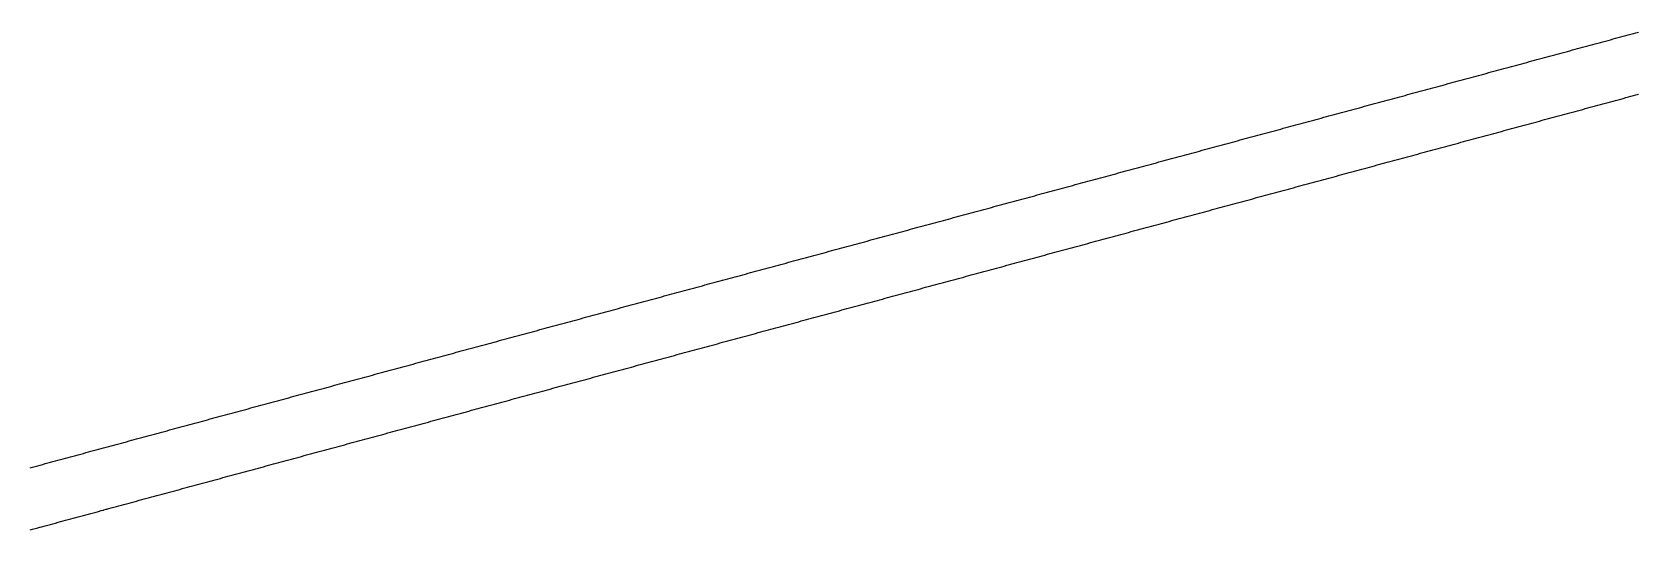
# Model space of a CAD drawing. Header units: inches. Extents: x 0 to 2523, y 0 to 1782.
# Drawn here: x 428.8 to 514.3, y 318.5 to 345 of the extents above; entities that cross this region are included whole.
import ezdxf

# ---------------------------------------------------------------- set-up
doc = ezdxf.new("R2010")
doc.units = ezdxf.units.IN
doc.header["$LTSCALE"] = 12
doc.header["$MEASUREMENT"] = 0
doc.layers.add('CA-ALGN-CNTL', color=2, linetype='Continuous')

msp = doc.modelspace()

# ---------------------------------------------------------------- linework, layer by layer
at = {"layer": 'CA-ALGN-CNTL'}
for points in [[(428.735, 321.761), (428.87, 321.798), (429.005, 321.834), (429.141, 321.871), (429.276, 321.907), (429.411, 321.944), (429.546, 321.981), (429.681, 322.017), (429.816, 322.054), (429.951, 322.09), (430.087, 322.127), (430.222, 322.163), (430.357, 322.2), (430.492, 322.237), (430.627, 322.273), (430.762, 322.31), (430.897, 322.346), (431.033, 322.383), (431.168, 322.42), (431.303, 322.456), (431.438, 322.493), (431.573, 322.529), (431.708, 322.566), (431.843, 322.602), (431.978, 322.639), (432.114, 322.676), (432.249, 322.712), (432.384, 322.749), (432.519, 322.785), (432.654, 322.822), (432.789, 322.859), (432.924, 322.895), (433.06, 322.932), (433.195, 322.968), (433.33, 323.005), (433.465, 323.041), (433.6, 323.078), (433.735, 323.115), (433.87, 323.151), (434.006, 323.188), (434.141, 323.224), (434.276, 323.261), (434.411, 323.297), (434.546, 323.334), (434.681, 323.371), (434.816, 323.407), (434.951, 323.444), (435.087, 323.48), (435.222, 323.517), (435.357, 323.554), (435.492, 323.59), (435.627, 323.627), (435.762, 323.663), (435.897, 323.7), (436.033, 323.736), (436.168, 323.773), (436.303, 323.81), (436.438, 323.846), (436.573, 323.883), (436.708, 323.919), (436.843, 323.956), (436.979, 323.993), (437.114, 324.029), (437.249, 324.066), (437.384, 324.102), (437.519, 324.139), (437.654, 324.175), (437.789, 324.212), (437.924, 324.249), (438.06, 324.285), (438.195, 324.322), (438.33, 324.358), (438.465, 324.395), (438.6, 324.432), (438.735, 324.468), (438.87, 324.505), (439.006, 324.541), (439.141, 324.578), (439.276, 324.614), (439.411, 324.651), (439.546, 324.688), (439.681, 324.724), (439.816, 324.761), (439.952, 324.797), (440.087, 324.834), (440.222, 324.871), (440.357, 324.907), (440.492, 324.944), (440.627, 324.98), (440.762, 325.017), (440.897, 325.053), (441.033, 325.09), (441.168, 325.127), (441.303, 325.163), (441.438, 325.2), (441.573, 325.236), (441.708, 325.273), (441.843, 325.309), (441.979, 325.346), (442.114, 325.383), (442.249, 325.419), (442.384, 325.456), (442.519, 325.492), (442.654, 325.529), (442.789, 325.566), (442.925, 325.602), (443.06, 325.639), (443.195, 325.675), (443.33, 325.712), (443.465, 325.748), (443.6, 325.785), (443.735, 325.822), (443.87, 325.858), (444.006, 325.895), (444.141, 325.931), (444.276, 325.968), (444.411, 326.005), (444.546, 326.041), (444.681, 326.078), (444.816, 326.114), (444.952, 326.151), (445.087, 326.187), (445.222, 326.224), (445.357, 326.261), (445.492, 326.297), (445.627, 326.334), (445.762, 326.37), (445.898, 326.407), (446.033, 326.444), (446.168, 326.48), (446.303, 326.517), (446.438, 326.553), (446.573, 326.59), (446.708, 326.626), (446.843, 326.663), (446.979, 326.7), (447.114, 326.736), (447.249, 326.773), (447.384, 326.809), (447.519, 326.846), (447.654, 326.883), (447.789, 326.919), (447.925, 326.956), (448.06, 326.992), (448.195, 327.029), (448.33, 327.065), (448.465, 327.102), (448.6, 327.139), (448.735, 327.175), (448.87, 327.212), (449.006, 327.248), (449.141, 327.285), (449.276, 327.322), (449.411, 327.358), (449.546, 327.395), (449.681, 327.431), (449.816, 327.468), (449.952, 327.504), (450.087, 327.541), (450.222, 327.578), (450.357, 327.614), (450.492, 327.651), (450.627, 327.687), (450.762, 327.724), (450.898, 327.76), (451.033, 327.797), (451.168, 327.834), (451.303, 327.87), (451.438, 327.907), (451.573, 327.943), (451.708, 327.98), (451.843, 328.017), (451.979, 328.053), (452.114, 328.09), (452.249, 328.126), (452.384, 328.163), (452.519, 328.199), (452.654, 328.236), (452.789, 328.273), (452.925, 328.309), (453.06, 328.346), (453.195, 328.382), (453.33, 328.419), (453.465, 328.456), (453.6, 328.492), (453.735, 328.529), (453.871, 328.565), (454.006, 328.602), (454.141, 328.638), (454.276, 328.675), (454.411, 328.712), (454.546, 328.748), (454.681, 328.785), (454.816, 328.821), (454.952, 328.858), (455.087, 328.895), (455.222, 328.931), (455.357, 328.968), (455.492, 329.004), (455.627, 329.041), (455.762, 329.077), (455.898, 329.114), (456.033, 329.151), (456.168, 329.187), (456.303, 329.224), (456.438, 329.26), (456.573, 329.297), (456.708, 329.334), (456.844, 329.37), (456.979, 329.407), (457.114, 329.443), (457.249, 329.48), (457.384, 329.516), (457.519, 329.553), (457.654, 329.59), (457.789, 329.626), (457.925, 329.663), (458.06, 329.699), (458.195, 329.736), (458.33, 329.772), (458.465, 329.809), (458.6, 329.846), (458.735, 329.882), (458.871, 329.919), (459.006, 329.955), (459.141, 329.992), (459.276, 330.029), (459.411, 330.065), (459.546, 330.102), (459.681, 330.138), (459.817, 330.175), (459.952, 330.211), (460.087, 330.248), (460.222, 330.285), (460.357, 330.321), (460.492, 330.358), (460.627, 330.394), (460.762, 330.431), (460.898, 330.468), (461.033, 330.504), (461.168, 330.541), (461.303, 330.577), (461.438, 330.614), (461.573, 330.65), (461.708, 330.687), (461.844, 330.724), (461.979, 330.76), (462.114, 330.797), (462.249, 330.833), (462.384, 330.87), (462.519, 330.907), (462.654, 330.943), (462.79, 330.98), (462.925, 331.016), (463.06, 331.053), (463.195, 331.089), (463.33, 331.126), (463.465, 331.163), (463.6, 331.199), (463.735, 331.236), (463.871, 331.272), (464.006, 331.309), (464.141, 331.346), (464.276, 331.382), (464.411, 331.419), (464.546, 331.455), (464.681, 331.492), (464.817, 331.528), (464.952, 331.565), (465.087, 331.602), (465.222, 331.638), (465.357, 331.675), (465.492, 331.711), (465.627, 331.748), (465.763, 331.784), (465.898, 331.821), (466.033, 331.858), (466.168, 331.894), (466.303, 331.931), (466.438, 331.967), (466.573, 332.004), (466.708, 332.041), (466.844, 332.077), (466.979, 332.114), (467.114, 332.15), (467.249, 332.187), (467.384, 332.223), (467.519, 332.26), (467.654, 332.297), (467.79, 332.333), (467.925, 332.37), (468.06, 332.406), (468.195, 332.443), (468.33, 332.48), (468.465, 332.516), (468.6, 332.553), (468.736, 332.589), (468.871, 332.626), (469.006, 332.662), (469.141, 332.699), (469.276, 332.736), (469.411, 332.772), (469.546, 332.809), (469.681, 332.845), (469.817, 332.882), (469.952, 332.919), (470.087, 332.955), (470.222, 332.992), (470.357, 333.028), (470.492, 333.065), (470.627, 333.101), (470.763, 333.138), (470.898, 333.175), (471.033, 333.211), (471.168, 333.248), (471.303, 333.284), (471.438, 333.321), (471.573, 333.358), (471.708, 333.394), (471.844, 333.431), (471.979, 333.467), (472.114, 333.504), (472.249, 333.54), (472.384, 333.577), (472.519, 333.614), (472.654, 333.65), (472.79, 333.687), (472.925, 333.723), (473.06, 333.76), (473.195, 333.797), (473.33, 333.833), (473.465, 333.87), (473.6, 333.906), (473.736, 333.943), (473.871, 333.979), (474.006, 334.016), (474.141, 334.053), (474.276, 334.089), (474.411, 334.126), (474.546, 334.162), (474.681, 334.199), (474.817, 334.235), (474.952, 334.272), (475.087, 334.309), (475.222, 334.345), (475.357, 334.382), (475.492, 334.418), (475.627, 334.455), (475.763, 334.492), (475.898, 334.528), (476.033, 334.565), (476.168, 334.601), (476.303, 334.638), (476.438, 334.674), (476.573, 334.711), (476.709, 334.748), (476.844, 334.784), (476.979, 334.821), (477.114, 334.857), (477.249, 334.894), (477.384, 334.931), (477.519, 334.967), (477.654, 335.004), (477.79, 335.04), (477.925, 335.077), (478.06, 335.113), (478.195, 335.15), (478.33, 335.187), (478.465, 335.223), (478.6, 335.26), (478.736, 335.296), (478.871, 335.333), (479.006, 335.37), (479.141, 335.406), (479.276, 335.443), (479.411, 335.479), (479.546, 335.516), (479.682, 335.552), (479.817, 335.589), (479.952, 335.626), (480.087, 335.662), (480.222, 335.699), (480.357, 335.735), (480.492, 335.772), (480.627, 335.809), (480.763, 335.845), (480.898, 335.882), (481.033, 335.918), (481.168, 335.955), (481.303, 335.991), (481.438, 336.028), (481.573, 336.065), (481.709, 336.101), (481.844, 336.138), (481.979, 336.174), (482.114, 336.211), (482.249, 336.247), (482.384, 336.284), (482.519, 336.321), (482.655, 336.357), (482.79, 336.394), (482.925, 336.43), (483.06, 336.467), (483.195, 336.504), (483.33, 336.54), (483.465, 336.577), (483.6, 336.613), (483.736, 336.65), (483.871, 336.686), (484.006, 336.723), (484.141, 336.76), (484.276, 336.796), (484.411, 336.833), (484.546, 336.869), (484.682, 336.906), (484.817, 336.943), (484.952, 336.979), (485.087, 337.016), (485.222, 337.052), (485.357, 337.089), (485.492, 337.125), (485.628, 337.162), (485.763, 337.199), (485.898, 337.235), (486.033, 337.272), (486.168, 337.308), (486.303, 337.345), (486.438, 337.382), (486.573, 337.418), (486.709, 337.455), (486.844, 337.491), (486.979, 337.528), (487.114, 337.564), (487.249, 337.601), (487.384, 337.638), (487.519, 337.674), (487.655, 337.711), (487.79, 337.747), (487.925, 337.784), (488.06, 337.821), (488.195, 337.857), (488.33, 337.894), (488.465, 337.93), (488.601, 337.967), (488.736, 338.003), (488.871, 338.04), (489.006, 338.077), (489.141, 338.113), (489.276, 338.15), (489.411, 338.186), (489.546, 338.223), (489.682, 338.259), (489.817, 338.296), (489.952, 338.333), (490.087, 338.369), (490.222, 338.406), (490.357, 338.442), (490.492, 338.479), (490.628, 338.516), (490.763, 338.552), (490.898, 338.589), (491.033, 338.625), (491.168, 338.662), (491.303, 338.698), (491.438, 338.735), (491.574, 338.772), (491.709, 338.808), (491.844, 338.845), (491.979, 338.881), (492.114, 338.918), (492.249, 338.955), (492.384, 338.991), (492.519, 339.028), (492.655, 339.064), (492.79, 339.101), (492.925, 339.137), (493.06, 339.174), (493.195, 339.211), (493.33, 339.247), (493.465, 339.284), (493.601, 339.32), (493.736, 339.357), (493.871, 339.394), (494.006, 339.43), (494.141, 339.467), (494.276, 339.503), (494.411, 339.54), (494.546, 339.576), (494.682, 339.613), (494.817, 339.65), (494.952, 339.686), (495.087, 339.723), (495.222, 339.759), (495.357, 339.796), (495.492, 339.833), (495.628, 339.869), (495.763, 339.906), (495.898, 339.942), (496.033, 339.979), (496.168, 340.015), (496.303, 340.052), (496.438, 340.089), (496.574, 340.125), (496.709, 340.162), (496.844, 340.198), (496.979, 340.235), (497.114, 340.272), (497.249, 340.308), (497.384, 340.345), (497.519, 340.381), (497.655, 340.418), (497.79, 340.454), (497.925, 340.491), (498.06, 340.528), (498.195, 340.564), (498.33, 340.601), (498.465, 340.637), (498.601, 340.674), (498.736, 340.71), (498.871, 340.747), (499.006, 340.784), (499.141, 340.82), (499.276, 340.857), (499.411, 340.893), (499.547, 340.93), (499.682, 340.967), (499.817, 341.003), (499.952, 341.04), (500.087, 341.076), (500.222, 341.113), (500.357, 341.149), (500.492, 341.186), (500.628, 341.223), (500.763, 341.259), (500.898, 341.296), (501.033, 341.332), (501.168, 341.369), (501.303, 341.406), (501.438, 341.442), (501.574, 341.479), (501.709, 341.515), (501.844, 341.552), (501.979, 341.588), (502.114, 341.625), (502.249, 341.662), (502.384, 341.698), (502.52, 341.735), (502.655, 341.771), (502.79, 341.808), (502.925, 341.845), (503.06, 341.881), (503.195, 341.918), (503.33, 341.954), (503.465, 341.991), (503.601, 342.027), (503.736, 342.064), (503.871, 342.101), (504.006, 342.137), (504.141, 342.174), (504.276, 342.21), (504.411, 342.247), (504.547, 342.284), (504.682, 342.32), (504.817, 342.357), (504.952, 342.393), (505.087, 342.43), (505.222, 342.466), (505.357, 342.503), (505.493, 342.54), (505.628, 342.576), (505.763, 342.613), (505.898, 342.649), (506.033, 342.686), (506.168, 342.722), (506.303, 342.759), (506.438, 342.796), (506.574, 342.832), (506.709, 342.869), (506.844, 342.905), (506.979, 342.942), (507.114, 342.979), (507.249, 343.015), (507.384, 343.052), (507.52, 343.088), (507.655, 343.125), (507.79, 343.161), (507.925, 343.198), (508.06, 343.235), (508.195, 343.271), (508.33, 343.308), (508.466, 343.344), (508.601, 343.381), (508.736, 343.418), (508.871, 343.454), (509.006, 343.491), (509.141, 343.527), (509.276, 343.564), (509.411, 343.6), (509.547, 343.637), (509.682, 343.674), (509.817, 343.71), (509.952, 343.747), (510.087, 343.783), (510.222, 343.82), (510.357, 343.857), (510.493, 343.893), (510.628, 343.93), (510.763, 343.966), (510.898, 344.003), (511.033, 344.039), (511.168, 344.076), (511.303, 344.113), (511.439, 344.149), (511.574, 344.186), (511.709, 344.222), (511.844, 344.259), (511.979, 344.296), (512.114, 344.332), (512.249, 344.369), (512.384, 344.405), (512.52, 344.442), (512.655, 344.478), (512.79, 344.515), (512.925, 344.552), (513.06, 344.588), (513.195, 344.625), (513.33, 344.661), (513.466, 344.698), (513.601, 344.734), (513.736, 344.771), (513.871, 344.808), (514.006, 344.844), (514.141, 344.881), (514.276, 344.917), (514.412, 344.954)], [(428.737, 318.455), (428.872, 318.491), (429.008, 318.528), (429.143, 318.564), (429.258, 318.596), (429.278, 318.601), (429.413, 318.638), (429.548, 318.674), (429.683, 318.711), (429.818, 318.747), (429.953, 318.784), (430.089, 318.821), (430.224, 318.857), (430.359, 318.894), (430.494, 318.93), (430.629, 318.967), (430.764, 319.003), (430.899, 319.04), (431.035, 319.077), (431.17, 319.113), (431.305, 319.15), (431.44, 319.186), (431.575, 319.223), (431.71, 319.26), (431.845, 319.296), (431.98, 319.333), (432.116, 319.369), (432.251, 319.406), (432.386, 319.442), (432.521, 319.479), (432.643, 319.512), (432.656, 319.516), (432.791, 319.552), (432.832, 319.563), (432.926, 319.589), (433.062, 319.625), (433.197, 319.662), (433.332, 319.698), (433.332, 319.698), (433.467, 319.735), (433.602, 319.772), (433.737, 319.808), (433.872, 319.845), (434.008, 319.881), (434.143, 319.918), (434.278, 319.955), (434.413, 319.991), (434.548, 320.028), (434.683, 320.064), (434.818, 320.101), (434.953, 320.137), (435.089, 320.174), (435.224, 320.211), (435.359, 320.247), (435.494, 320.284), (435.629, 320.32), (435.764, 320.357), (435.899, 320.394), (436.035, 320.43), (436.17, 320.467), (436.305, 320.503), (436.44, 320.54), (436.575, 320.576), (436.71, 320.613), (436.845, 320.65), (436.981, 320.686), (437.116, 320.723), (437.251, 320.759), (437.386, 320.796), (437.521, 320.833), (437.656, 320.869), (437.791, 320.906), (437.926, 320.942), (438.062, 320.979), (438.197, 321.015), (438.332, 321.052), (438.467, 321.089), (438.602, 321.125), (438.737, 321.162), (438.872, 321.198), (439.008, 321.235), (439.143, 321.272), (439.278, 321.308), (439.413, 321.345), (439.548, 321.381), (439.683, 321.418), (439.818, 321.454), (439.954, 321.491), (440.089, 321.528), (440.224, 321.564), (440.359, 321.601), (440.494, 321.637), (440.629, 321.674), (440.764, 321.71), (440.899, 321.747), (441.035, 321.784), (441.17, 321.82), (441.305, 321.857), (441.44, 321.893), (441.575, 321.93), (441.71, 321.967), (441.845, 322.003), (441.981, 322.04), (442.116, 322.076), (442.251, 322.113), (442.386, 322.149), (442.521, 322.186), (442.656, 322.223), (442.791, 322.259), (442.927, 322.296), (443.062, 322.332), (443.197, 322.369), (443.332, 322.406), (443.467, 322.442), (443.602, 322.479), (443.737, 322.515), (443.872, 322.552), (444.008, 322.588), (444.143, 322.625), (444.278, 322.662), (444.413, 322.698), (444.548, 322.735), (444.683, 322.771), (444.818, 322.808), (444.954, 322.845), (445.089, 322.881), (445.224, 322.918), (445.359, 322.954), (445.494, 322.991), (445.629, 323.027), (445.764, 323.064), (445.9, 323.101), (446.035, 323.137), (446.17, 323.174), (446.305, 323.21), (446.44, 323.247), (446.575, 323.284), (446.71, 323.32), (446.845, 323.357), (446.981, 323.393), (447.116, 323.43), (447.251, 323.466), (447.386, 323.503), (447.521, 323.54), (447.656, 323.576), (447.791, 323.613), (447.927, 323.649), (448.062, 323.686), (448.197, 323.723), (448.332, 323.759), (448.467, 323.796), (448.602, 323.832), (448.737, 323.869), (448.873, 323.905), (449.008, 323.942), (449.143, 323.979), (449.278, 324.015), (449.413, 324.052), (449.548, 324.088), (449.683, 324.125), (449.818, 324.161), (449.954, 324.198), (450.089, 324.235), (450.224, 324.271), (450.359, 324.308), (450.494, 324.344), (450.629, 324.381), (450.764, 324.418), (450.9, 324.454), (451.035, 324.491), (451.17, 324.527), (451.305, 324.564), (451.44, 324.6), (451.575, 324.637), (451.71, 324.674), (451.846, 324.71), (451.981, 324.747), (452.116, 324.783), (452.251, 324.82), (452.386, 324.857), (452.521, 324.893), (452.656, 324.93), (452.791, 324.966), (452.927, 325.003), (453.062, 325.039), (453.197, 325.076), (453.332, 325.113), (453.467, 325.149), (453.602, 325.186), (453.737, 325.222), (453.873, 325.259), (454.008, 325.296), (454.143, 325.332), (454.278, 325.369), (454.413, 325.405), (454.548, 325.442), (454.683, 325.478), (454.818, 325.515), (454.954, 325.552), (455.089, 325.588), (455.224, 325.625), (455.359, 325.661), (455.494, 325.698), (455.629, 325.735), (455.764, 325.771), (455.9, 325.808), (456.035, 325.844), (456.17, 325.881), (456.305, 325.917), (456.44, 325.954), (456.575, 325.991), (456.71, 326.027), (456.846, 326.064), (456.981, 326.1), (457.116, 326.137), (457.251, 326.173), (457.386, 326.21), (457.521, 326.247), (457.656, 326.283), (457.791, 326.32), (457.927, 326.356), (458.062, 326.393), (458.197, 326.43), (458.332, 326.466), (458.467, 326.503), (458.602, 326.539), (458.737, 326.576), (458.873, 326.612), (459.008, 326.649), (459.143, 326.686), (459.278, 326.722), (459.413, 326.759), (459.548, 326.795), (459.683, 326.832), (459.819, 326.869), (459.954, 326.905), (460.089, 326.942), (460.224, 326.978), (460.359, 327.015), (460.494, 327.051), (460.629, 327.088), (460.764, 327.125), (460.9, 327.161), (461.035, 327.198), (461.17, 327.234), (461.305, 327.271), (461.44, 327.308), (461.575, 327.344), (461.71, 327.381), (461.846, 327.417), (461.981, 327.454), (462.116, 327.49), (462.251, 327.527), (462.386, 327.564), (462.521, 327.6), (462.656, 327.637), (462.792, 327.673), (462.927, 327.71), (463.062, 327.747), (463.197, 327.783), (463.332, 327.82), (463.467, 327.856), (463.602, 327.893), (463.737, 327.929), (463.873, 327.966), (464.008, 328.003), (464.143, 328.039), (464.278, 328.076), (464.413, 328.112), (464.548, 328.149), (464.683, 328.185), (464.819, 328.222), (464.954, 328.259), (465.089, 328.295), (465.224, 328.332), (465.359, 328.368), (465.494, 328.405), (465.629, 328.442), (465.765, 328.478), (465.9, 328.515), (466.035, 328.551), (466.17, 328.588), (466.305, 328.624), (466.44, 328.661), (466.575, 328.698), (466.71, 328.734), (466.846, 328.771), (466.981, 328.807), (467.116, 328.844), (467.251, 328.881), (467.386, 328.917), (467.521, 328.954), (467.656, 328.99), (467.792, 329.027), (467.927, 329.063), (468.062, 329.1), (468.197, 329.137), (468.332, 329.173), (468.467, 329.21), (468.602, 329.246), (468.738, 329.283), (468.873, 329.32), (469.008, 329.356), (469.143, 329.393), (469.278, 329.429), (469.413, 329.466), (469.548, 329.502), (469.683, 329.539), (469.819, 329.576), (469.954, 329.612), (470.089, 329.649), (470.224, 329.685), (470.359, 329.722), (470.494, 329.759), (470.629, 329.795), (470.765, 329.832), (470.9, 329.868), (471.035, 329.905), (471.17, 329.941), (471.305, 329.978), (471.44, 330.015), (471.575, 330.051), (471.711, 330.088), (471.846, 330.124), (471.981, 330.161), (472.116, 330.198), (472.251, 330.234), (472.386, 330.271), (472.521, 330.307), (472.656, 330.344), (472.792, 330.38), (472.927, 330.417), (473.062, 330.454), (473.197, 330.49), (473.332, 330.527), (473.467, 330.563), (473.602, 330.6), (473.738, 330.636), (473.873, 330.673), (474.008, 330.71), (474.143, 330.746), (474.278, 330.783), (474.413, 330.819), (474.548, 330.856), (474.684, 330.893), (474.819, 330.929), (474.954, 330.966), (475.089, 331.002), (475.224, 331.039), (475.359, 331.075), (475.427, 331.094), (475.494, 331.112), (475.629, 331.149), (475.765, 331.185), (475.9, 331.222), (476.035, 331.258), (476.17, 331.295), (476.305, 331.332), (476.44, 331.368), (476.575, 331.405), (476.711, 331.441), (476.846, 331.478), (476.981, 331.514), (477.116, 331.551), (477.251, 331.588), (477.386, 331.624), (477.521, 331.661), (477.656, 331.697), (477.792, 331.734), (477.927, 331.771), (478.062, 331.807), (478.197, 331.844), (478.332, 331.88), (478.467, 331.917), (478.602, 331.953), (478.738, 331.99), (478.873, 332.027), (479.008, 332.063), (479.143, 332.1), (479.278, 332.136), (479.413, 332.173), (479.548, 332.21), (479.684, 332.246), (479.819, 332.283), (479.954, 332.319), (480.089, 332.356), (480.224, 332.392), (480.359, 332.429), (480.494, 332.466), (480.629, 332.502), (480.765, 332.539), (480.9, 332.575), (481.035, 332.612), (481.17, 332.648), (481.305, 332.685), (481.44, 332.722), (481.575, 332.758), (481.711, 332.795), (481.846, 332.831), (481.981, 332.868), (482.116, 332.905), (482.251, 332.941), (482.386, 332.978), (482.521, 333.014), (482.657, 333.051), (482.792, 333.087), (482.927, 333.124), (483.062, 333.161), (483.197, 333.197), (483.332, 333.234), (483.467, 333.27), (483.602, 333.307), (483.738, 333.344), (483.873, 333.38), (484.008, 333.417), (484.143, 333.453), (484.278, 333.49), (484.413, 333.526), (484.548, 333.563), (484.684, 333.6), (484.819, 333.636), (484.954, 333.673), (485.089, 333.709), (485.224, 333.746), (485.359, 333.783), (485.494, 333.819), (485.63, 333.856), (485.765, 333.892), (485.9, 333.929), (486.035, 333.965), (486.17, 334.002), (486.305, 334.039), (486.44, 334.075), (486.575, 334.112), (486.711, 334.148), (486.846, 334.185), (486.981, 334.222), (487.116, 334.258), (487.251, 334.295), (487.386, 334.331), (487.521, 334.368), (487.657, 334.404), (487.792, 334.441), (487.927, 334.478), (488.062, 334.514), (488.197, 334.551), (488.332, 334.587), (488.467, 334.624), (488.603, 334.66), (488.738, 334.697), (488.873, 334.734), (489.008, 334.77), (489.143, 334.807), (489.278, 334.843), (489.413, 334.88), (489.548, 334.917), (489.684, 334.953), (489.819, 334.99), (489.954, 335.026), (490.089, 335.063), (490.224, 335.099), (490.359, 335.136), (490.494, 335.173), (490.63, 335.209), (490.765, 335.246), (490.9, 335.282), (491.035, 335.319), (491.17, 335.356), (491.305, 335.392), (491.44, 335.429), (491.576, 335.465), (491.711, 335.502), (491.846, 335.538), (491.981, 335.575), (492.116, 335.612), (492.251, 335.648), (492.386, 335.685), (492.521, 335.721), (492.657, 335.758), (492.792, 335.795), (492.927, 335.831), (493.062, 335.868), (493.197, 335.904), (493.332, 335.941), (493.467, 335.977), (493.603, 336.014), (493.738, 336.051), (493.873, 336.087), (494.008, 336.124), (494.143, 336.16), (494.278, 336.197), (494.413, 336.234), (494.549, 336.27), (494.684, 336.307), (494.819, 336.343), (494.954, 336.38), (495.089, 336.416), (495.224, 336.453), (495.359, 336.49), (495.494, 336.526), (495.63, 336.563), (495.765, 336.599), (495.9, 336.636), (496.035, 336.673), (496.17, 336.709), (496.305, 336.746), (496.44, 336.782), (496.576, 336.819), (496.711, 336.855), (496.846, 336.892), (496.981, 336.929), (497.116, 336.965), (497.251, 337.002), (497.386, 337.038), (497.522, 337.075), (497.657, 337.111), (497.792, 337.148), (497.927, 337.185), (498.062, 337.221), (498.197, 337.258), (498.332, 337.294), (498.467, 337.331), (498.603, 337.368), (498.738, 337.404), (498.873, 337.441), (499.008, 337.477), (499.143, 337.514), (499.278, 337.55), (499.413, 337.587), (499.549, 337.624), (499.684, 337.66), (499.819, 337.697), (499.954, 337.733), (500.089, 337.77), (500.224, 337.807), (500.359, 337.843), (500.494, 337.88), (500.63, 337.916), (500.765, 337.953), (500.9, 337.989), (501.035, 338.026), (501.17, 338.063), (501.305, 338.099), (501.44, 338.136), (501.576, 338.172), (501.711, 338.209), (501.846, 338.246), (501.981, 338.282), (502.116, 338.319), (502.251, 338.355), (502.386, 338.392), (502.522, 338.428), (502.657, 338.465), (502.792, 338.502), (502.927, 338.538), (503.062, 338.575), (503.197, 338.611), (503.332, 338.648), (503.467, 338.685), (503.603, 338.721), (503.738, 338.758), (503.873, 338.794), (504.008, 338.831), (504.143, 338.867), (504.278, 338.904), (504.413, 338.941), (504.549, 338.977), (504.684, 339.014), (504.819, 339.05), (504.954, 339.087), (505.089, 339.123), (505.224, 339.16), (505.359, 339.197), (505.495, 339.233), (505.63, 339.27), (505.765, 339.306), (505.9, 339.343), (506.035, 339.38), (506.17, 339.416), (506.305, 339.453), (506.44, 339.489), (506.576, 339.526), (506.711, 339.562), (506.846, 339.599), (506.981, 339.636), (507.116, 339.672), (507.251, 339.709), (507.386, 339.745), (507.522, 339.782), (507.657, 339.819), (507.792, 339.855), (507.927, 339.892), (508.062, 339.928), (508.197, 339.965), (508.332, 340.001), (508.468, 340.038), (508.603, 340.075), (508.738, 340.111), (508.873, 340.148), (509.008, 340.184), (509.143, 340.221), (509.278, 340.258), (509.413, 340.294), (509.549, 340.331), (509.684, 340.367), (509.819, 340.404), (509.954, 340.44), (510.089, 340.477), (510.224, 340.514), (510.359, 340.55), (510.495, 340.587), (510.63, 340.623), (510.765, 340.66), (510.9, 340.697), (511.035, 340.733), (511.17, 340.77), (511.305, 340.806), (511.441, 340.843), (511.576, 340.879), (511.711, 340.916), (511.846, 340.953), (511.981, 340.989), (512.116, 341.026), (512.251, 341.062), (512.386, 341.099), (512.522, 341.135), (512.657, 341.172), (512.792, 341.209), (512.927, 341.245), (513.062, 341.282), (513.197, 341.318), (513.332, 341.355), (513.468, 341.392), (513.603, 341.428), (513.738, 341.465), (513.873, 341.501), (514.008, 341.538), (514.143, 341.574), (514.278, 341.611), (514.414, 341.648)]]:
    msp.add_lwpolyline(points, dxfattribs=at)

doc.saveas('drawing.dxf')
